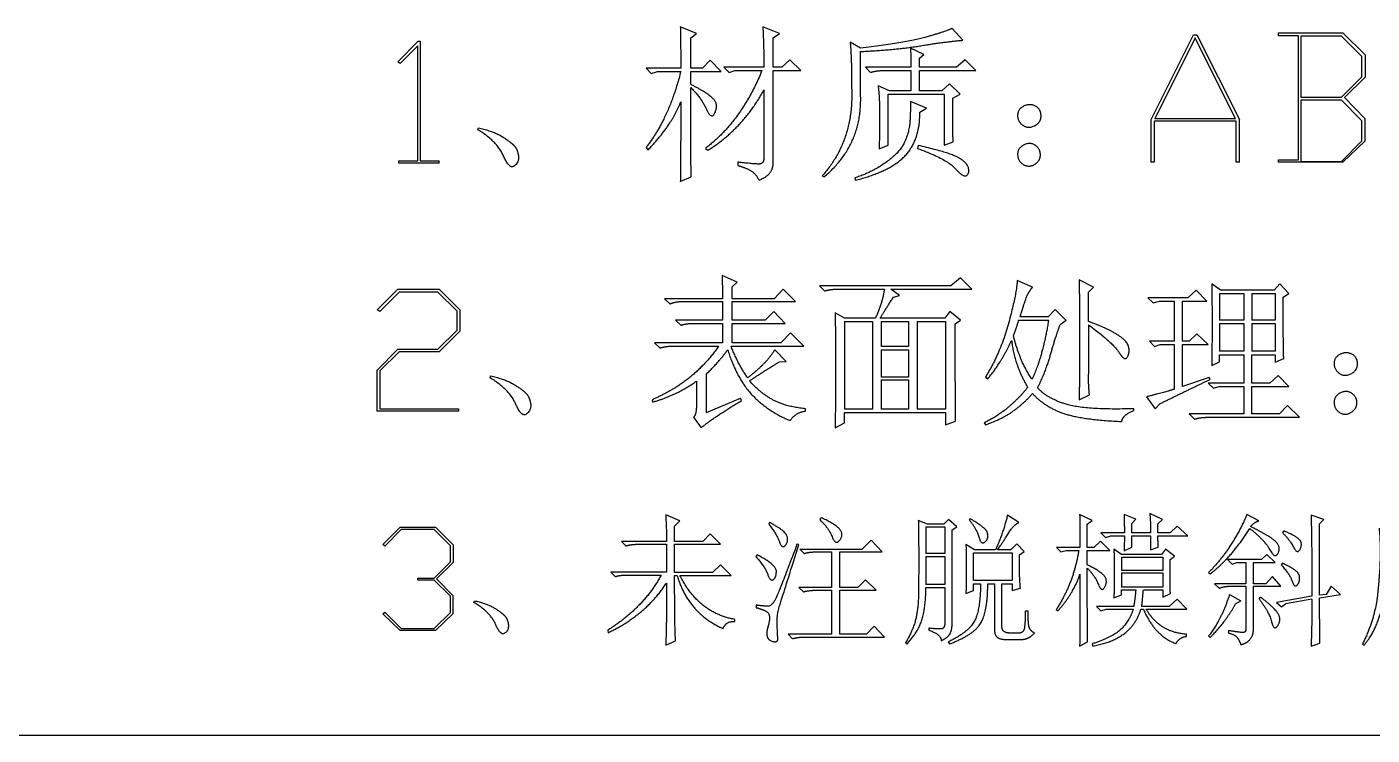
# Model space of a CAD drawing. Extents: x -440 to 140, y -99 to 99.
# Drawn here: x -48.2 to 3.7, y -98.8 to -71.4 of the extents above; entities that cross this region are included whole.
import ezdxf

# ---------------------------------------------------------------- set-up
doc = ezdxf.new("R2010")
doc.units = 0
doc.header["$MEASUREMENT"] = 0
doc.linetypes.add('solid', pattern=[0])
doc.layers.add('255', color=7, linetype='solid')

msp = doc.modelspace()

# ---------------------------------------------------------------- linework, layer by layer
at = {"layer": '255', "color": 0, "linetype": 'solid'}
for p, q in [((-22.36023, -71.68827), (-22.98154, -71.43048)), ((-19.15114, -71.68827), (-19.79562, -71.43048)), ((-12.07735, -71.94606), (-12.48055, -71.48667)), ((0.1102, -71.77987), (0.1102, -71.66115)), ((0.1102, -71.66115), (2.60435, -71.66115)), ((2.60435, -71.66115), (3.46149, -72.51391)), ((-33.89389, -72.77448), (-33.09781, -71.9846)), ((-33.11639, -72.16693), (-33.79803, -72.8465)), ((-33.11639, -76.60007), (-33.11639, -72.16693)), ((-33.09781, -71.9846), (-33.02717, -71.9846)), ((-33.02717, -71.9846), (-33.02717, -76.60007)), ((-22.57834, -71.8502), (-22.36023, -71.68827)), ((-22.57834, -73.02677), (-22.57834, -71.8502)), ((-19.39242, -71.8502), (-19.15114, -71.68827)), ((-19.39242, -72.98709), (-19.39242, -71.8502)), ((-16.02013, -72.2534), (-16.42333, -72.01877)), ((-4.80667, -75.00879), (-3.16747, -71.73258)), ((-3.10116, -71.85642), (-4.66308, -74.98026)), ((-3.16747, -71.73258), (-3.03485, -71.73258)), ((-1.53924, -74.98026), (-3.10116, -71.85642)), ((-3.03485, -71.73258), (-1.39565, -75.00879)), ((0.88567, -71.77987), (0.1102, -71.77987)), ((0.88567, -76.56705), (0.88567, -71.77987)), ((2.5512, -71.78572), (0.98051, -71.78572)), ((0.98051, -71.78572), (0.98051, -74.14506)), ((3.33984, -72.57436), (2.5512, -71.78572)), ((-21.82813, -72.71279), (-22.11895, -73.02677)), ((-21.40842, -73.15566), (-21.82813, -72.71279)), ((-18.74794, -72.69627), (-19.06192, -72.98709)), ((-18.32823, -73.11599), (-18.74794, -72.69627)), ((-16.02013, -74.05128), (-16.02013, -72.38229)), ((-13.58442, -72.49467), (-14.09335, -72.2534)), ((-13.74634, -72.64008), (-13.58442, -72.49467)), ((-13.74634, -72.98709), (-13.74634, -72.64008)), ((-11.98813, -72.69627), (-12.31863, -72.98709)), ((-11.56842, -73.11599), (-11.98813, -72.69627)), ((3.33984, -73.35642), (3.33984, -72.57436)), ((3.46149, -72.51391), (3.46149, -73.37032)), ((-33.79803, -72.8465), (-33.89389, -72.77448)), ((-22.96503, -73.02677), (-24.30352, -73.02677)), ((-24.30352, -73.02677), (-24.10192, -73.22837)), ((-24.10192, -73.22837), (-23.86065, -73.15566)), ((-23.86065, -73.15566), (-22.96503, -73.15566)), ((-22.11895, -73.02677), (-22.57834, -73.02677)), ((-22.57834, -73.64808), (-22.57834, -73.15566)), ((-22.57834, -73.15566), (-21.40842, -73.15566)), ((-19.75594, -72.98709), (-21.29604, -72.98709)), ((-21.29604, -72.98709), (-21.09444, -73.18869)), ((-21.09444, -73.18869), (-20.87632, -73.11599)), ((-20.87632, -73.11599), (-19.82865, -73.11599)), ((-19.06192, -72.98709), (-19.39242, -72.98709)), ((-19.39242, -76.67208), (-19.39242, -73.11599)), ((-19.39242, -73.11599), (-18.32823, -73.11599)), ((-14.07684, -72.98709), (-15.83505, -72.98709)), ((-15.83505, -72.98709), (-15.63345, -73.18869)), ((-15.14103, -73.11599), (-14.07684, -73.11599)), ((-14.07684, -73.11599), (-14.07684, -73.90587)), ((-12.31863, -72.98709), (-13.74634, -72.98709)), ((-13.74634, -73.90587), (-13.74634, -73.11599)), ((-13.74634, -73.11599), (-11.56842, -73.11599)), ((-14.89975, -73.90587), (-15.34263, -73.70427)), ((-12.59293, -73.63157), (-12.88375, -73.90587)), ((-12.17322, -74.03477), (-12.59293, -73.63157)), ((3.33984, -73.35642), (2.5512, -74.14506)), ((3.46149, -73.37032), (2.66407, -74.16115)), ((-19.75594, -73.8662), (-19.75594, -76.487)), ((-14.95594, -75.99458), (-14.95594, -74.03477)), ((-14.95594, -74.03477), (-12.79453, -74.03477)), ((-14.07684, -73.90587), (-14.89975, -73.90587)), ((-12.88375, -73.90587), (-13.74634, -73.90587)), ((-12.79453, -74.03477), (-12.79453, -75.99458)), ((-12.46404, -74.18018), (-12.17322, -74.03477)), ((0.98051, -74.14506), (2.5512, -74.14506)), ((2.5512, -74.26671), (0.98051, -74.26671)), ((0.98051, -74.26671), (0.98051, -76.62385)), ((3.33984, -75.05315), (2.5512, -74.26671)), ((2.66407, -74.16115), (3.46149, -74.9788)), ((-13.47204, -74.56686), (-14.09335, -74.30907)), ((-13.72983, -74.72879), (-13.47204, -74.56686)), ((-4.80667, -76.66115), (-4.80667, -75.00879)), ((-1.5173, -75.0751), (-4.68502, -75.0751)), ((-4.68502, -75.0751), (-4.68502, -76.66115)), ((-1.53924, -74.98026), (-4.66308, -74.98026)), ((-1.5173, -76.66115), (-1.5173, -75.0751)), ((-1.39565, -76.66115), (-1.39565, -75.00879)), ((3.33984, -75.8374), (3.33984, -75.05315)), ((3.46149, -75.83521), (3.46149, -74.9788)), ((-30.79453, -75.40629), (-30.77802, -75.33359)), ((3.46149, -75.83521), (2.60435, -76.66115)), ((-24.30352, -76.0838), (-24.23082, -76.17966)), ((-22.01322, -76.12347), (-21.91735, -76.19618)), ((-15.30295, -76.13999), (-14.95594, -75.99458)), ((-13.80253, -76.01109), (-13.81905, -76.12347)), ((-12.79453, -75.99458), (-12.44752, -75.86568)), ((3.33984, -75.8374), (2.5512, -76.62385)), ((-33.84596, -76.6886), (-33.84596, -76.60007)), ((-33.84596, -76.60007), (-33.11639, -76.60007)), ((-32.29761, -76.6886), (-33.84596, -76.6886)), ((-33.02717, -76.60007), (-32.29761, -76.60007)), ((-32.29761, -76.6886), (-32.29761, -76.60007)), ((-20.76394, -76.65557), (-20.76394, -76.78446)), ((-4.68502, -76.66115), (-4.80667, -76.66115)), ((-1.39565, -76.66115), (-1.5173, -76.66115)), ((0.1102, -76.66115), (0.1102, -76.56705)), ((0.1102, -76.56705), (0.88567, -76.56705)), ((2.60435, -76.66115), (0.1102, -76.66115)), ((0.98051, -76.62385), (2.5512, -76.62385)), ((-22.98154, -77.40578), (-22.56183, -77.22069)), ((-17.50404, -77.18766), (-17.43133, -77.22069)), ((-16.23825, -77.26037), (-16.22173, -77.34959)), ((-20.78227, -81.28441), (-21.37055, -81.02662)), ((-20.98387, -81.4695), (-20.78227, -81.28441)), ((-20.98387, -81.92889), (-20.98387, -81.4695)), ((-12.53591, -81.42982), (-17.60894, -81.42982)), ((-17.60894, -81.42982), (-17.40734, -81.63142)), ((-12.16574, -81.12249), (-12.53591, -81.42982)), ((-11.72951, -81.55872), (-12.16574, -81.12249)), ((-9.38459, -81.48601), (-9.97288, -81.22822)), ((-7.02158, -81.48601), (-7.58671, -81.19519)), ((-7.22318, -81.6711), (-7.02158, -81.48601)), ((-2.11756, -81.59839), (-2.46457, -81.35712)), ((0.17274, -81.35712), (-0.04537, -81.59839)), ((0.51975, -81.72729), (0.17274, -81.35712)), ((-34.68538, -82.35411), (-33.88724, -81.56422)), ((-33.8393, -81.67592), (-34.58951, -82.42613)), ((-33.88724, -81.56422), (-32.29095, -81.56422)), ((-32.34095, -81.67592), (-33.8393, -81.67592)), ((-31.59899, -82.41374), (-32.34095, -81.67592)), ((-32.29095, -81.56422), (-31.48455, -82.3665)), ((-21.35404, -81.92889), (-23.58815, -81.92889)), ((-23.58815, -81.92889), (-23.38655, -82.13049)), ((-22.87097, -82.03462), (-21.35404, -82.03462)), ((-21.35404, -82.03462), (-21.35404, -82.7518)), ((-19.35455, -81.92889), (-20.98387, -81.92889)), ((-20.98387, -82.7518), (-20.98387, -82.03462)), ((-20.98387, -82.03462), (-18.53164, -82.03462)), ((-19.00754, -81.55872), (-19.35455, -81.92889)), ((-18.53164, -82.03462), (-19.00754, -81.55872)), ((-16.91492, -81.55872), (-15.10052, -81.55872)), ((-14.51223, -81.79999), (-14.85924, -81.55872)), ((-14.85924, -81.55872), (-11.72951, -81.55872)), ((-14.75351, -81.8727), (-14.51223, -81.79999)), ((-7.22318, -82.80799), (-7.22318, -81.6711)), ((-3.38335, -81.88921), (-4.92345, -81.88921)), ((-4.92345, -81.88921), (-4.72185, -82.09081)), ((-4.72185, -82.09081), (-4.48057, -82.01811)), ((-4.48057, -82.01811), (-3.91545, -82.01811)), ((-3.91545, -82.01811), (-3.91545, -83.57472)), ((-3.58495, -83.57472), (-3.58495, -82.01811)), ((-3.58495, -82.01811), (-2.64966, -82.01811)), ((-3.06937, -81.59839), (-3.38335, -81.88921)), ((-2.64966, -82.01811), (-3.06937, -81.59839)), ((-2.15724, -81.72729), (-1.22194, -81.72729)), ((-2.15724, -81.72729), (-2.15724, -82.7518)), ((-0.04537, -81.59839), (-2.11756, -81.59839)), ((-1.22194, -81.72729), (-1.22194, -82.7518)), ((-0.90796, -81.72729), (-0.01234, -81.72729)), ((-0.90796, -81.72729), (-0.90796, -82.7518)), ((-0.01234, -81.72729), (-0.01234, -82.7518)), ((0.30164, -81.8727), (0.51975, -81.72729)), ((0.30164, -83.00959), (0.30164, -81.8727)), ((-34.58951, -82.42613), (-34.68538, -82.35411)), ((-31.59899, -83.14537), (-31.59899, -82.41374)), ((-31.48455, -83.17221), (-31.48455, -82.3665)), ((-19.37107, -82.42131), (-19.70156, -82.7518)), ((-18.93484, -82.8807), (-19.37107, -82.42131)), ((-16.64061, -82.6791), (-17.00414, -82.4775)), ((-12.56894, -82.42131), (-12.77054, -82.6791)), ((-12.16574, -82.7518), (-12.56894, -82.42131)), ((-8.50549, -82.3486), (-8.77979, -82.62291)), ((-8.08577, -82.76832), (-8.50549, -82.3486)), ((-7.57019, -82.13049), (-7.57019, -84.84051)), ((-21.35404, -82.7518), (-23.16844, -82.7518)), ((-23.16844, -82.7518), (-22.96684, -82.9534)), ((-22.45126, -82.8807), (-21.35404, -82.8807)), ((-21.35404, -82.8807), (-21.35404, -83.63091)), ((-19.70156, -82.7518), (-20.98387, -82.7518)), ((-20.98387, -83.63091), (-20.98387, -82.8807)), ((-20.98387, -82.8807), (-18.93484, -82.8807)), ((-15.44753, -82.6791), (-16.64061, -82.6791)), ((-16.64061, -82.80799), (-15.55991, -82.80799)), ((-16.64061, -82.80799), (-16.64061, -86.19552)), ((-15.55991, -82.80799), (-15.55991, -86.19552)), ((-12.77054, -82.6791), (-15.26244, -82.6791)), ((-15.22941, -82.80799), (-14.16522, -82.80799)), ((-15.22941, -82.80799), (-15.22941, -83.77632)), ((-14.16522, -82.80799), (-14.16522, -83.77632)), ((-13.83473, -82.80799), (-12.73751, -82.80799)), ((-13.83473, -82.80799), (-13.83473, -86.19552)), ((-12.73751, -82.80799), (-12.73751, -86.19552)), ((-12.36734, -82.89721), (-12.16574, -82.7518)), ((-9.91669, -82.7518), (-8.76328, -82.7518)), ((-8.77979, -82.62291), (-9.8605, -82.62291)), ((-8.08577, -82.76832), (-8.3204, -82.93689)), ((-7.22318, -82.93689), (-7.22318, -84.84051)), ((-1.22194, -82.7518), (-2.15724, -82.7518)), ((-2.15724, -82.8807), (-1.22194, -82.8807)), ((-2.15724, -82.8807), (-2.15724, -83.9614)), ((-1.22194, -82.8807), (-1.22194, -83.9614)), ((-0.01234, -82.7518), (-0.90796, -82.7518)), ((-0.90796, -82.8807), (-0.01234, -82.8807)), ((-0.90796, -82.8807), (-0.90796, -83.9614)), ((-0.01234, -82.8807), (-0.01234, -83.9614)), ((-32.34095, -83.88319), (-31.59899, -83.14537)), ((-31.48455, -83.17221), (-32.29095, -83.97448)), ((-18.73324, -83.24422), (-19.09676, -83.63091)), ((-18.21766, -83.7598), (-18.73324, -83.24422)), ((-3.91545, -83.57472), (-4.86726, -83.57472)), ((-4.86726, -83.57472), (-4.66566, -83.77632)), ((-3.32716, -83.57472), (-3.58495, -83.57472)), ((-3.03634, -83.2839), (-3.32716, -83.57472)), ((-2.59347, -83.70361), (-3.03634, -83.2839)), ((-34.69364, -84.68547), (-33.88724, -83.88319)), ((-33.8393, -83.97448), (-34.57919, -84.71024)), ((-33.88724, -83.88319), (-32.34095, -83.88319)), ((-32.29095, -83.97448), (-33.8393, -83.97448)), ((-21.35404, -83.63091), (-23.97484, -83.63091)), ((-23.97484, -83.63091), (-23.77324, -83.83251)), ((-23.25766, -83.7598), (-21.49945, -83.7598)), ((-21.02354, -83.7598), (-18.21766, -83.7598)), ((-19.09676, -83.63091), (-20.98387, -83.63091)), ((-18.89516, -84.34809), (-19.33804, -83.90521)), ((-14.16522, -83.77632), (-15.22941, -83.77632)), ((-15.22941, -83.90521), (-14.16522, -83.90521)), ((-15.22941, -83.90521), (-15.22941, -84.95289)), ((-14.16522, -83.90521), (-14.16522, -84.95289)), ((-4.66566, -83.77632), (-4.44754, -83.70361)), ((-4.44754, -83.70361), (-3.91545, -83.70361)), ((-3.91545, -83.70361), (-3.91545, -85.42879)), ((-3.58495, -85.31641), (-3.58495, -83.70361)), ((-3.58495, -83.70361), (-2.59347, -83.70361)), ((-1.22194, -83.9614), (-2.15724, -83.9614)), ((-2.15724, -84.3646), (-2.15724, -84.0903)), ((-2.15724, -84.0903), (-1.22194, -84.0903)), ((-1.22194, -84.0903), (-1.22194, -85.18752)), ((-0.01234, -83.9614), (-0.90796, -83.9614)), ((-0.90796, -85.18752), (-0.90796, -84.0903)), ((-0.90796, -84.0903), (-0.01234, -84.0903)), ((-0.01234, -84.0903), (-0.01234, -84.38112)), ((-19.15295, -84.3646), (-18.89516, -84.34809)), ((-2.46457, -84.51001), (-2.15724, -84.3646)), ((-0.01234, -84.38112), (0.31815, -84.23571)), ((-34.69364, -86.26822), (-34.69364, -84.68547)), ((-34.57919, -84.71024), (-34.57919, -86.17969)), ((-30.32309, -84.98592), (-30.30657, -84.91321)), ((-22.36204, -85.11481), (-22.36204, -86.1063)), ((-21.97535, -86.32441), (-21.97535, -84.84051)), ((-14.16522, -84.95289), (-15.22941, -84.95289)), ((-15.22941, -85.05862), (-14.16522, -85.05862)), ((-15.22941, -85.05862), (-15.22941, -86.19552)), ((-14.16522, -85.05862), (-14.16522, -86.19552)), ((-11.19899, -84.95289), (-11.10977, -85.02559)), ((-2.56044, -84.9694), (-3.58495, -85.31641)), ((-2.52076, -85.04211), (-2.56044, -84.9694)), ((0.10004, -84.8967), (-0.21394, -85.18752)), ((0.51975, -85.31641), (0.10004, -84.8967)), ((-7.58671, -85.83199), (-7.18351, -85.64691)), ((-1.22194, -85.18752), (-2.59347, -85.18752)), ((-2.59347, -85.18752), (-2.39187, -85.38912)), ((-2.39187, -85.38912), (-2.17375, -85.31641)), ((-2.17375, -85.31641), (-1.22194, -85.31641)), ((-1.22194, -85.31641), (-1.22194, -86.3806)), ((-0.21394, -85.18752), (-0.90796, -85.18752)), ((-0.90796, -86.3806), (-0.90796, -85.31641)), ((-0.90796, -85.31641), (0.51975, -85.31641)), ((-34.57919, -86.17969), (-31.5428, -86.17969)), ((-31.5428, -86.17969), (-31.5428, -86.26822)), ((-24.06406, -85.83199), (-24.04754, -85.92121)), ((-21.97535, -86.32441), (-20.65337, -85.7758)), ((-20.62034, -85.86502), (-20.65337, -85.7758)), ((-18.14495, -86.26822), (-18.14495, -86.179)), ((-15.55991, -86.19552), (-16.64061, -86.19552)), ((-14.16522, -86.19552), (-15.22941, -86.19552)), ((-12.73751, -86.19552), (-13.83473, -86.19552)), ((-5.46497, -86.25171), (-5.46497, -86.179)), ((-4.97964, -85.71961), (-4.64914, -86.179)), ((-4.64914, -86.179), (-4.44754, -85.9774)), ((0.46356, -86.05011), (0.15623, -86.3806)), ((0.92295, -86.5095), (0.46356, -86.05011)), ((-31.5428, -86.26822), (-34.69364, -86.26822)), ((-22.46777, -86.5095), (-22.17695, -86.9127)), ((-17.00414, -86.9127), (-16.64061, -86.72761)), ((-16.64061, -86.72761), (-16.64061, -86.32441)), ((-16.64061, -86.32441), (-12.73751, -86.32441)), ((-12.73751, -86.32441), (-12.73751, -86.80032)), ((-12.73751, -86.80032), (-12.35082, -86.65491)), ((-11.25518, -86.72761), (-11.19899, -86.80032)), ((-1.22194, -86.3806), (-3.32716, -86.3806)), ((-3.32716, -86.3806), (-3.12556, -86.5822)), ((-2.63314, -86.5095), (0.92295, -86.5095)), ((0.15623, -86.3806), (-0.90796, -86.3806)), ((-22.99614, -90.50957), (-23.54417, -90.27631)), ((-9.91043, -90.57139), (-10.34885, -90.29036)), ((-7.08234, -90.49552), (-7.56289, -90.26227)), ((-5.39614, -90.44774), (-5.84861, -90.26227)), ((-4.36757, -90.46179), (-4.85377, -90.22853)), ((-0.64861, -90.50957), (-1.10107, -90.26227)), ((1.861, -90.46179), (1.3748, -90.29036)), ((-34.47415, -91.41917), (-33.79546, -90.7475)), ((-33.7547, -90.84248), (-34.39263, -91.48041)), ((-33.79546, -90.7475), (-32.43807, -90.7475)), ((-32.48059, -90.84248), (-33.7547, -90.84248)), ((-31.84967, -91.46988), (-32.48059, -90.84248)), ((-32.43807, -90.7475), (-31.75236, -91.4297)), ((-23.20131, -90.71473), (-22.99614, -90.50957)), ((-23.20131, -91.30489), (-23.20131, -90.71473)), ((-19.53949, -90.57139), (-19.56757, -90.63321)), ((-17.54417, -90.38592), (-17.59195, -90.46179)), ((-13.43456, -90.63321), (-13.79146, -90.49552)), ((-13.49639, -90.74282), (-12.76289, -90.74282)), ((-13.49639, -90.74282), (-13.49639, -91.77139)), ((-12.81067, -90.63321), (-13.43456, -90.63321)), ((-12.6252, -90.46179), (-12.81067, -90.63321)), ((-12.76289, -90.74282), (-12.76289, -91.77139)), ((-12.31043, -90.74282), (-12.6252, -90.46179)), ((-12.48186, -90.85242), (-12.31043, -90.74282)), ((-12.48186, -94.37656), (-12.48186, -90.85242)), ((-11.7821, -90.4337), (-11.82988, -90.46179)), ((-7.26781, -90.63321), (-7.08234, -90.49552)), ((-7.26781, -91.53814), (-7.26781, -90.63321)), ((-5.55353, -90.60513), (-5.39614, -90.44774)), ((-5.55353, -90.97607), (-5.55353, -90.60513)), ((-4.539, -90.61917), (-4.36757, -90.46179)), ((-4.539, -90.97607), (-4.539, -90.61917)), ((-3.79146, -90.71473), (-4.0725, -90.97607)), ((-3.38678, -91.08568), (-3.79146, -90.71473)), ((1.70361, -90.61917), (1.861, -90.46179)), ((1.70361, -93.37607), (1.70361, -90.61917)), ((-23.51043, -91.30489), (-25.25845, -91.30489)), ((-25.25845, -91.30489), (-25.08702, -91.47631)), ((-24.64861, -91.41449), (-23.51043, -91.41449)), ((-23.51043, -91.41449), (-23.51043, -92.49084)), ((-22.11091, -91.30489), (-23.20131, -91.30489)), ((-23.20131, -92.50489), (-23.20131, -91.41449)), ((-23.20131, -91.41449), (-21.4252, -91.41449)), ((-21.82988, -91.00981), (-22.11091, -91.30489)), ((-21.4252, -91.41449), (-21.82988, -91.00981)), ((-18.40131, -91.42853), (-18.47718, -91.41449)), ((-15.61067, -91.2571), (-15.95353, -91.59996)), ((-15.19195, -91.70957), (-15.61067, -91.2571)), ((-9.99195, -91.40045), (-10.2252, -91.6337)), ((-9.71091, -91.69552), (-9.99195, -91.40045)), ((-6.75353, -91.29084), (-7.02052, -91.53814)), ((-6.39663, -91.64774), (-6.75353, -91.29084)), ((-5.83456, -90.97607), (-6.73949, -90.97607)), ((-6.73949, -90.97607), (-6.56806, -91.1475)), ((-6.56806, -91.1475), (-6.36289, -91.08568)), ((-6.36289, -91.08568), (-5.83456, -91.08568)), ((-4.82003, -90.97607), (-5.55353, -90.97607)), ((-5.55353, -91.52409), (-5.55353, -91.08568)), ((-5.55353, -91.08568), (-4.82003, -91.08568)), ((-4.82003, -91.08568), (-4.82003, -91.6337)), ((-4.0725, -90.97607), (-4.539, -90.97607)), ((-4.539, -91.08568), (-3.38678, -91.08568)), ((0.31814, -90.9002), (0.27036, -90.96203)), ((-34.39263, -91.48041), (-34.47415, -91.41917)), ((-31.84967, -92.09201), (-31.84967, -91.46988)), ((-31.75236, -91.4297), (-31.75236, -92.11483)), ((-20.02003, -91.81917), (-20.06781, -91.88099)), ((-18.36757, -91.59996), (-18.19614, -91.77139)), ((-18.36757, -91.59996), (-15.95353, -91.59996)), ((-17.77742, -91.70957), (-17.13949, -91.70957)), ((-17.13949, -91.70957), (-17.13949, -93.08099)), ((-16.82471, -93.08099), (-16.82471, -91.70957)), ((-16.82471, -91.70957), (-15.19195, -91.70957)), ((-12.76289, -91.77139), (-13.49639, -91.77139)), ((-13.49639, -91.88099), (-12.76289, -91.88099)), ((-13.49639, -91.88099), (-13.49639, -92.97139)), ((-12.76289, -91.88099), (-12.76289, -92.97139)), ((-11.62471, -91.6337), (-11.95353, -91.42853)), ((-11.65845, -92.79996), (-11.65845, -91.7433)), ((-11.65845, -91.7433), (-10.16338, -91.7433)), ((-10.81535, -91.6337), (-11.62471, -91.6337)), ((-10.2252, -91.6337), (-10.73949, -91.6337)), ((-10.16338, -91.7433), (-10.16338, -92.79996)), ((-9.88234, -91.81917), (-9.71091, -91.69552)), ((-7.54885, -91.53814), (-8.45377, -91.53814)), ((-8.45377, -91.53814), (-8.28234, -91.70957)), ((-8.28234, -91.70957), (-8.07718, -91.64774)), ((-8.07718, -91.64774), (-7.59663, -91.64774)), ((-7.02052, -91.53814), (-7.26781, -91.53814)), ((-7.26781, -92.20981), (-7.26781, -91.64774)), ((-7.26781, -91.64774), (-6.39663, -91.64774)), ((-5.94417, -91.80513), (-6.23924, -91.59996)), ((-4.40131, -91.80513), (-5.94417, -91.80513)), ((-5.94417, -91.91473), (-4.35353, -91.91473)), ((-5.94417, -91.91473), (-5.94417, -92.42902)), ((-5.84861, -91.66179), (-5.55353, -91.52409)), ((-4.82003, -91.6337), (-4.52496, -91.52409)), ((-4.24392, -91.59996), (-4.40131, -91.80513)), ((-4.35353, -91.91473), (-4.35353, -92.42902)), ((-3.90107, -91.86695), (-4.24392, -91.59996)), ((-4.0725, -92.00464), (-3.90107, -91.86695)), ((-0.33949, -91.80513), (-0.539, -92.00464)), ((-0.01067, -92.11425), (-0.33949, -91.80513)), ((-32.48059, -92.71941), (-31.84967, -92.09201)), ((-31.75236, -92.11483), (-32.39029, -92.7475)), ((-21.4252, -92.20981), (-21.73432, -92.50489)), ((-21.02052, -92.61449), (-21.4252, -92.20981)), ((-4.35353, -92.42902), (-5.94417, -92.42902)), ((-0.539, -92.00464), (-1.84861, -92.00464)), ((-1.84861, -92.00464), (-1.67718, -92.17607)), ((-1.67718, -92.17607), (-1.4917, -92.11425)), ((-1.4917, -92.11425), (-1.14885, -92.11425)), ((-1.14885, -92.11425), (-1.14885, -92.9433)), ((-0.85377, -92.9433), (-0.85377, -92.11425)), ((-0.85377, -92.11425), (-0.01067, -92.11425)), ((0.27036, -92.14798), (0.22258, -92.20981)), ((-33.11677, -92.79704), (-33.11677, -92.71941)), ((-33.11677, -92.71941), (-32.48059, -92.71941)), ((-32.48059, -92.79704), (-33.11677, -92.79704)), ((-31.84967, -93.42268), (-32.48059, -92.79704)), ((-32.39029, -92.7475), (-31.75236, -93.40162)), ((-23.51043, -92.49084), (-25.66313, -92.49084)), ((-25.66313, -92.49084), (-25.4917, -92.66227)), ((-25.05329, -92.60045), (-23.71559, -92.60045)), ((-21.73432, -92.50489), (-23.20131, -92.50489)), ((-23.20131, -92.61449), (-23.10575, -92.61449)), ((-22.99614, -92.61449), (-21.02052, -92.61449)), ((-15.82988, -92.78592), (-16.12496, -93.08099)), ((-15.4252, -93.1906), (-15.82988, -92.78592)), ((-12.76289, -92.97139), (-13.49639, -92.97139)), ((-11.65845, -92.79996), (-10.16338, -92.79996)), ((-11.65845, -93.20464), (-11.65845, -92.9433)), ((-11.65845, -92.9433), (-11.39146, -92.9433)), ((-11.11043, -92.9433), (-10.84909, -92.9433)), ((-10.84909, -92.9433), (-10.84909, -94.73346)), ((-10.56806, -94.57607), (-10.56806, -92.9433)), ((-10.56806, -92.9433), (-10.16338, -92.9433)), ((-10.16338, -92.9433), (-10.16338, -93.20464)), ((-5.94417, -92.51893), (-4.35353, -92.51893)), ((-5.94417, -92.51893), (-5.94417, -93.06695)), ((-4.35353, -92.51893), (-4.35353, -93.06695)), ((-2.5821, -92.50489), (-2.52028, -92.55267)), ((-1.14885, -92.9433), (-2.34885, -92.9433)), ((-2.34885, -92.9433), (-2.17742, -93.11473)), ((-0.36757, -92.9433), (-0.85377, -92.9433)), ((-0.12028, -92.66227), (-0.36757, -92.9433)), ((0.20854, -93.03321), (-0.12028, -92.66227)), ((-31.84967, -94.04657), (-31.84967, -93.42268)), ((-31.75236, -94.08675), (-31.75236, -93.40162)), ((-17.13949, -93.08099), (-18.40131, -93.08099)), ((-18.40131, -93.08099), (-18.22988, -93.25242)), ((-17.79146, -93.1906), (-17.13949, -93.1906)), ((-17.13949, -93.1906), (-17.13949, -94.89084)), ((-16.12496, -93.08099), (-16.82471, -93.08099)), ((-16.82471, -94.89084), (-16.82471, -93.1906)), ((-16.82471, -93.1906), (-15.4252, -93.1906)), ((-13.49639, -93.08099), (-12.76289, -93.08099)), ((-12.76289, -93.08099), (-12.76289, -94.40464)), ((-11.95353, -93.31425), (-11.65845, -93.20464)), ((-10.16338, -93.20464), (-9.84861, -93.11473)), ((-6.23924, -93.48568), (-5.94417, -93.36203)), ((-4.35353, -93.06695), (-5.94417, -93.06695)), ((-5.94417, -93.36203), (-5.94417, -93.17656)), ((-5.94417, -93.17656), (-5.39614, -93.17656)), ((-5.10107, -93.17656), (-4.35353, -93.17656)), ((-4.35353, -93.17656), (-4.35353, -93.45759)), ((-4.35353, -93.45759), (-4.05845, -93.31425)), ((-1.77274, -93.34798), (-1.33432, -93.59528)), ((-1.739, -93.03321), (-1.14885, -93.03321)), ((-1.14885, -93.03321), (-1.14885, -94.71941)), ((-0.85377, -94.73346), (-0.85377, -93.03321)), ((-0.85377, -93.03321), (0.20854, -93.03321)), ((-0.63456, -93.51941), (-0.57274, -93.45759)), ((1.40854, -93.42385), (0.03711, -93.6571)), ((1.70361, -93.48568), (2.51298, -93.34798)), ((1.95091, -93.34798), (1.70361, -93.37607)), ((2.15608, -93.03321), (1.95091, -93.34798)), ((2.51298, -93.34798), (2.15608, -93.03321)), ((-30.94885, -93.6571), (-30.9348, -93.59528)), ((-20.05377, -93.76671), (-20.05377, -93.86227)), ((-9.55353, -93.99996), (-9.66313, -93.99996)), ((-8.46781, -93.93814), (-8.40599, -93.98592)), ((-5.47766, -93.81449), (-6.91091, -93.81449)), ((-6.91091, -93.81449), (-6.73949, -93.98592)), ((-6.73949, -93.98592), (-6.53432, -93.92409)), ((-6.53432, -93.92409), (-5.4917, -93.92409)), ((-5.19663, -93.92409), (-5.10107, -93.92409)), ((-4.10623, -93.81449), (-5.16289, -93.81449)), ((-4.99146, -93.92409), (-3.42052, -93.92409)), ((-3.79146, -93.53346), (-4.10623, -93.81449)), ((-3.42052, -93.92409), (-3.79146, -93.53346)), ((-1.53949, -93.71893), (-1.33432, -93.59528)), ((0.03711, -93.6571), (0.23662, -93.82853)), ((0.23662, -93.82853), (0.37997, -93.71893)), ((1.40854, -93.53346), (0.37997, -93.71893)), ((-34.47415, -94.09728), (-34.39263, -94.03604)), ((-33.79546, -94.7475), (-34.47415, -94.09728)), ((-34.39263, -94.03604), (-33.7547, -94.67222)), ((-32.48059, -94.67222), (-31.84967, -94.04657)), ((-31.75236, -94.08675), (-32.43807, -94.7475)), ((-20.87718, -94.3906), (-20.87718, -94.31473)), ((-32.43807, -94.7475), (-33.79546, -94.7475)), ((-33.7547, -94.67222), (-32.48059, -94.67222)), ((-25.78678, -94.73346), (-25.77274, -94.82902)), ((-17.13949, -94.89084), (-18.82003, -94.89084)), ((-18.82003, -94.89084), (-18.64861, -95.06227)), ((-18.22988, -95.00045), (-15.09639, -95.00045)), ((-15.79614, -94.89084), (-16.82471, -94.89084)), ((-15.50107, -94.57607), (-15.79614, -94.89084)), ((-15.09639, -95.00045), (-15.50107, -94.57607)), ((-13.38678, -94.65759), (-13.38678, -94.73346)), ((-9.91043, -94.84306), (-10.25329, -94.84306)), ((-3.43456, -94.96671), (-3.43456, -94.89084)), ((-2.5821, -94.95267), (-2.52028, -95.01449)), ((-1.82052, -94.7475), (-1.82052, -94.84306)), ((-23.54417, -95.30957), (-23.16757, -95.13814)), ((-14.2917, -95.2337), (-14.22988, -95.26179)), ((-12.63924, -95.18592), (-12.59146, -95.26179)), ((-10.42471, -95.09036), (-9.82052, -95.09036)), ((-7.56289, -95.3433), (-7.25377, -95.18592)), ((-7.08234, -95.26179), (-7.04861, -95.3433)), ((1.3748, -95.3433), (1.71766, -95.2337)), ((3.36076, -95.26179), (3.42258, -95.30957)), ((-139.7088, -98.784), (139.7088, -98.784))]:
    msp.add_line(p, q, dxfattribs=at)
for points in [[(-22.98154, -71.43048), (-22.96503, -72.18069), (-22.96503, -73.02677)], [(-19.79562, -71.43048), (-19.75594, -72.18069), (-19.75594, -72.98709)], [(-12.48055, -71.48667), (-12.73834, -71.61557), (-14.26192, -72.03528), (-16.02013, -72.2534)], [(-16.42333, -72.01877), (-16.36714, -72.55086), (-16.36714, -73.79349)], [(-16.02013, -72.38229), (-14.59242, -72.30959), (-12.86724, -72.01877), (-12.07735, -71.94606)], [(-14.09335, -72.2534), (-14.07684, -72.64008), (-14.07684, -72.98709)], [(-22.96503, -73.15566), (-23.42442, -74.97006), (-24.30352, -76.0838)], [(-19.82865, -73.11599), (-20.63505, -75.0758), (-22.01322, -76.12347)], [(-15.63345, -73.18869), (-15.41533, -73.11599), (-15.14103, -73.11599)], [(-22.57834, -73.77698), (-22.17514, -74.16366), (-21.77194, -75.05928), (-21.49764, -74.39829), (-21.95703, -73.97858), (-22.57834, -73.64808)], [(-15.34263, -73.70427), (-15.28644, -74.19669), (-15.28644, -75.38978), (-15.30295, -76.13999)], [(-22.56183, -77.22069), (-22.57834, -76.72827), (-22.57834, -73.77698)], [(-21.91735, -76.19618), (-20.54583, -75.33359), (-19.75594, -73.8662)], [(-16.36714, -73.79349), (-16.27792, -75.80949), (-17.50404, -77.18766)], [(-17.43133, -77.22069), (-15.94743, -75.99458), (-16.02013, -74.05128)], [(-12.44752, -75.86568), (-12.46404, -75.40629), (-12.46404, -74.18018)], [(-24.23082, -76.17966), (-23.32855, -75.26088), (-22.96503, -74.32559)], [(-22.96503, -74.32559), (-22.96503, -76.21269), (-22.98154, -77.40578)], [(-14.09335, -74.30907), (-14.09335, -74.63957), (-14.13303, -75.44597), (-14.49655, -76.2854), (-15.63345, -77.07528), (-16.23825, -77.26037)], [(-16.22173, -77.34959), (-14.88324, -77.01909), (-13.72983, -75.80949), (-13.72983, -74.72879)], [(-9.05322, -74.86594), (-9.05322, -75.13199), (-9.56215, -75.37326), (-9.96535, -75.0758), (-9.94884, -74.59989), (-9.48945, -74.38178), (-9.05322, -74.59989), (-9.05322, -74.86594)], [(-30.77802, -75.33359), (-30.18973, -75.46248), (-29.56842, -75.84917), (-29.27095, -76.13999), (-29.19825, -76.65557), (-29.58493, -76.94639), (-30.04432, -75.86568), (-30.79453, -75.40629)], [(-13.81905, -76.12347), (-12.68215, -76.54319), (-12.04432, -77.26037), (-11.80305, -77.07528), (-11.91543, -76.65557), (-12.64912, -76.26888), (-13.80253, -76.01109)], [(-9.07799, -76.38952), (-9.08625, -76.61589), (-9.52912, -76.87368), (-9.94884, -76.61589), (-9.96535, -76.12347), (-9.48945, -75.86568), (-9.06973, -76.13999), (-9.07799, -76.38952)], [(-19.75594, -76.487), (-19.75594, -76.72827), (-20.14263, -76.72827), (-20.76394, -76.65557)], [(-20.76394, -76.78446), (-20.48964, -76.85717), (-20.08644, -77.07528), (-19.94103, -77.34959)], [(-19.94103, -77.34959), (-19.59402, -77.20418), (-19.39242, -76.85717), (-19.39242, -76.67208)], [(-21.37055, -81.02662), (-21.35404, -81.42982), (-21.35404, -81.92889)], [(-9.97288, -81.22822), (-9.98939, -81.6711), (-10.59419, -83.97792), (-11.19899, -84.95289)], [(-9.8605, -82.62291), (-9.6589, -81.96192), (-9.49697, -81.61491), (-9.38459, -81.48601)], [(-7.58671, -81.19519), (-7.57019, -81.79999), (-7.57019, -82.13049)], [(-2.46457, -81.35712), (-2.44806, -82.16352), (-2.44806, -83.6871), (-2.46457, -84.51001)], [(-23.38655, -82.13049), (-23.16844, -82.03462), (-22.87097, -82.03462)], [(-17.40734, -81.63142), (-17.18922, -81.55872), (-16.91492, -81.55872)], [(-15.10052, -81.55872), (-15.18974, -82.13049), (-15.44753, -82.6791)], [(-15.26244, -82.6791), (-15.06084, -82.33209), (-14.75351, -81.8727)], [(-17.00414, -82.4775), (-16.98762, -83.24422), (-16.98762, -85.99392), (-17.00414, -86.9127)], [(-22.96684, -82.9534), (-22.72556, -82.8807), (-22.45126, -82.8807)], [(-12.35082, -86.65491), (-12.36734, -85.171), (-12.36734, -82.89721)], [(-10.11829, -83.37312), (-10.00591, -83.0823), (-9.91669, -82.7518)], [(-8.76328, -82.7518), (-8.98139, -84.14649), (-9.40111, -85.04211)], [(-9.18299, -85.3726), (-8.8525, -84.6951), (-8.50549, -83.44582), (-8.3204, -82.93689)], [(-7.22318, -82.93689), (-6.27137, -83.63091), (-5.77231, -84.43731), (-5.57071, -83.6871), (-6.41678, -83.09881), (-7.22318, -82.80799)], [(0.31815, -84.23571), (0.30164, -83.81599), (0.30164, -83.00959)], [(-11.10977, -85.02559), (-10.57768, -84.38112), (-10.19099, -83.54169)], [(-10.19099, -83.54169), (-10.10177, -84.42079), (-9.56968, -85.35609)], [(-9.40111, -85.04211), (-9.8605, -84.38112), (-10.11829, -83.37312)], [(-21.49945, -83.7598), (-21.95884, -84.42079), (-23.16844, -85.42879), (-24.06406, -85.83199)], [(-23.77324, -83.83251), (-23.53196, -83.7598), (-23.25766, -83.7598)], [(-21.97535, -84.84051), (-21.49945, -84.38112), (-21.15244, -83.90521)], [(-21.15244, -83.90521), (-20.74924, -85.15449), (-19.44377, -86.36409), (-18.73324, -86.63839)], [(-20.37907, -84.98592), (-20.76575, -84.43731), (-21.02354, -83.7598)], [(-19.33804, -83.90521), (-19.64537, -84.42079), (-20.37907, -84.98592)], [(3.16649, -84.44557), (3.16649, -84.71161), (2.65756, -84.95289), (2.25436, -84.65542), (2.27087, -84.17952), (2.73026, -83.9614), (3.16649, -84.17952), (3.16649, -84.44557)], [(-20.30636, -85.0983), (-19.81394, -84.7678), (-19.15295, -84.3646)], [(-30.30657, -84.91321), (-29.71829, -85.04211), (-29.09697, -85.42879), (-28.79951, -85.71961), (-28.7268, -86.23519), (-29.11349, -86.52601), (-29.57288, -85.44531), (-30.32309, -84.98592)], [(-24.04754, -85.92121), (-23.05606, -85.63039), (-22.36204, -85.11481)], [(-18.14495, -86.179), (-18.89516, -86.1063), (-19.90316, -85.5742), (-20.30636, -85.0983)], [(-7.57019, -84.84051), (-7.57019, -85.35609), (-7.58671, -85.83199)], [(-7.18351, -85.64691), (-7.22318, -85.22719), (-7.22318, -84.84051)], [(-4.44754, -85.9774), (-3.47257, -85.5015), (-2.52076, -85.04211)], [(-9.56968, -85.35609), (-9.84398, -85.7031), (-10.6669, -86.43679), (-11.25518, -86.72761)], [(-11.19899, -86.80032), (-10.52149, -86.56569), (-9.64238, -85.9047), (-9.38459, -85.59072)], [(-9.38459, -85.59072), (-8.90869, -86.1063), (-7.49749, -86.59872), (-5.94088, -86.67142)], [(-5.46497, -86.179), (-7.36859, -86.23519), (-8.8525, -85.75929), (-9.18299, -85.3726)], [(-3.91545, -85.42879), (-4.20627, -85.51801), (-4.97964, -85.71961)], [(3.14172, -85.96915), (3.13346, -86.19552), (2.69059, -86.45331), (2.27087, -86.19552), (2.25436, -85.7031), (2.73026, -85.44531), (3.14998, -85.71961), (3.14172, -85.96915)], [(-22.36204, -86.1063), (-22.36204, -86.39712), (-22.46777, -86.5095)], [(-22.17695, -86.9127), (-21.71756, -86.52601), (-20.62034, -85.86502)], [(-18.73324, -86.63839), (-18.54815, -86.32441), (-18.14495, -86.26822)], [(-5.94088, -86.67142), (-5.88469, -86.39712), (-5.46497, -86.25171)], [(-3.12556, -86.5822), (-2.90745, -86.5095), (-2.63314, -86.5095)], [(-23.54417, -90.27631), (-23.51043, -91.05759), (-23.51043, -91.30489)], [(-10.34885, -90.29036), (-10.50623, -90.96203), (-10.81535, -91.6337)], [(-7.56289, -90.26227), (-7.54885, -90.57139), (-7.54885, -91.53814)], [(-5.84861, -90.26227), (-5.83456, -90.68099), (-5.83456, -90.97607)], [(-4.85377, -90.22853), (-4.82003, -90.61917), (-4.82003, -90.97607)], [(-1.10107, -90.26227), (-1.67718, -91.59996), (-2.5821, -92.50489)], [(1.3748, -90.29036), (1.40854, -91.77139), (1.40854, -93.42385)], [(-19.56757, -90.63321), (-19.25845, -91.02385), (-19.05329, -91.59996), (-18.79195, -91.30489), (-18.92964, -90.88616), (-19.53949, -90.57139)], [(-17.59195, -90.46179), (-17.24909, -90.7906), (-16.9821, -91.47631), (-16.65329, -91.00981), (-17.02988, -90.61917), (-17.54417, -90.38592)], [(-13.79146, -90.49552), (-13.77742, -90.96203), (-13.77742, -92.90957), (-13.79146, -93.81449), (-13.96289, -94.67163), (-14.2917, -95.2337)], [(-11.82988, -90.46179), (-11.50107, -90.9002), (-11.37742, -91.42853), (-11.09639, -91.24306), (-11.11043, -90.91425), (-11.37742, -90.68099), (-11.7821, -90.4337)], [(-10.73949, -91.6337), (-10.4725, -91.2571), (-10.11559, -90.66695), (-9.91043, -90.57139)], [(-2.52028, -92.55267), (-1.71091, -91.94282), (-0.99146, -90.80464)], [(-0.99146, -90.80464), (-0.41535, -91.2571), (-0.01067, -92.00464), (0.22258, -91.47631), (-0.30575, -91.05759), (-0.96338, -90.72878)], [(-0.96338, -90.72878), (-0.82003, -90.55735), (-0.64861, -90.50957)], [(3.99869, -90.7906), (4.04647, -91.19528), (4.03243, -92.51893), (3.82726, -94.32878), (3.36076, -95.26179)], [(-25.08702, -91.47631), (-24.88186, -91.41449), (-24.64861, -91.41449)], [(-18.47718, -91.41449), (-19.22471, -93.42385), (-19.47766, -93.80045), (-19.66313, -93.81449), (-20.05377, -93.76671)], [(-5.83456, -91.08568), (-5.83456, -91.41449), (-5.84861, -91.66179)], [(-4.52496, -91.52409), (-4.539, -91.35267), (-4.539, -91.08568)], [(0.27036, -90.96203), (0.55139, -91.24306), (0.84647, -91.81917), (1.06568, -91.36671), (0.75091, -91.07163), (0.31814, -90.9002)], [(3.42258, -95.30957), (3.75139, -94.91893), (4.12234, -93.93814), (4.37529, -92.42902), (4.34155, -91.11941)], [(-20.06781, -91.88099), (-19.71091, -92.28568), (-19.50575, -92.86179), (-19.2725, -92.69036), (-19.2725, -92.20981), (-20.02003, -91.81917)], [(-20.05377, -93.86227), (-19.72496, -93.93814), (-19.47766, -94.17139), (-19.72496, -95.06227), (-19.21067, -95.2337), (-19.22471, -94.91893), (-19.25845, -94.15735), (-19.10107, -93.62902), (-18.40131, -91.42853)], [(-18.19614, -91.77139), (-18.01067, -91.70957), (-17.77742, -91.70957)], [(-11.95353, -91.42853), (-11.93949, -91.77139), (-11.93949, -92.86179), (-11.95353, -93.31425)], [(-9.84861, -93.11473), (-9.88234, -92.78592), (-9.88234, -92.14798), (-9.88234, -91.81917)], [(-7.59663, -91.64774), (-7.79614, -92.90957), (-8.46781, -93.93814)], [(-6.23924, -91.59996), (-6.2252, -92.14798), (-6.2252, -92.90957), (-6.23924, -93.48568)], [(-7.26781, -92.33346), (-6.97274, -92.62853), (-6.70575, -93.3002), (-6.45845, -92.79996), (-6.80131, -92.42902), (-7.26781, -92.20981)], [(-7.25377, -95.18592), (-7.26781, -94.56203), (-7.26781, -92.33346)], [(-4.05845, -93.31425), (-4.0725, -93.08099), (-4.0725, -92.00464)], [(0.22258, -92.20981), (0.55139, -92.56671), (0.73687, -93.11473), (0.95608, -92.84774), (0.89425, -92.42902), (0.27036, -92.14798)], [(-23.71559, -92.60045), (-24.41535, -93.87631), (-25.78678, -94.73346)], [(-25.77274, -94.82902), (-24.33949, -94.15735), (-23.51043, -92.90957)], [(-25.4917, -92.66227), (-25.30623, -92.60045), (-25.05329, -92.60045)], [(-23.51043, -92.90957), (-23.51043, -94.37656), (-23.54417, -95.30957)], [(-23.16757, -95.13814), (-23.20131, -94.54798), (-23.20131, -92.61449)], [(-23.10575, -92.61449), (-22.68702, -94.06179), (-21.32964, -94.67163)], [(-20.87718, -94.31473), (-22.28234, -94.06179), (-22.99614, -92.61449)], [(-11.39146, -92.9433), (-11.39146, -93.86227), (-11.79614, -94.78124), (-12.63924, -95.18592)], [(-12.59146, -95.26179), (-11.62471, -94.90489), (-11.11043, -93.97187), (-11.11043, -92.9433)], [(-8.40599, -93.98592), (-7.79614, -93.31425), (-7.54885, -92.56671)], [(-7.54885, -92.56671), (-7.54885, -94.57607), (-7.56289, -95.3433)], [(-18.22988, -93.25242), (-18.02471, -93.1906), (-17.79146, -93.1906)], [(-14.22988, -95.26179), (-13.79146, -94.78124), (-13.51043, -93.87631), (-13.49639, -93.08099)], [(-5.39614, -93.17656), (-5.42988, -93.59528), (-5.47766, -93.81449)], [(-5.16289, -93.81449), (-5.1348, -93.5475), (-5.10107, -93.17656)], [(-1.77274, -93.34798), (-2.08186, -94.31473), (-2.5821, -94.95267)], [(-2.17742, -93.11473), (-1.99195, -93.03321), (-1.739, -93.03321)], [(-0.63456, -93.51941), (-0.24392, -94.0337), (-0.05845, -94.78124), (0.23662, -94.32878), (-0.02471, -93.87631), (-0.57274, -93.45759)], [(1.71766, -95.2337), (1.70361, -94.68568), (1.70361, -93.48568)], [(-30.9348, -93.59528), (-30.43456, -93.70489), (-29.90623, -94.0337), (-29.65329, -94.28099), (-29.59146, -94.71941), (-29.92028, -94.96671), (-30.31091, -94.04774), (-30.94885, -93.6571)], [(-9.66313, -93.99996), (-9.66313, -94.43838), (-9.72496, -94.84306), (-9.91043, -94.84306)], [(-9.30623, -94.84306), (-9.4917, -94.7475), (-9.55353, -94.40464), (-9.55353, -93.99996)], [(-5.4917, -93.92409), (-5.64909, -94.3906), (-6.30107, -95.01449), (-7.08234, -95.26179)], [(-7.04861, -95.3433), (-5.53949, -95.07631), (-5.19663, -93.92409)], [(-5.10107, -93.92409), (-4.64861, -94.96671), (-3.83924, -95.24774)], [(-3.43456, -94.89084), (-4.01067, -94.84306), (-4.75821, -94.32878), (-4.99146, -93.92409)], [(-2.52028, -95.01449), (-1.95821, -94.45242), (-1.53949, -93.71893)], [(1.40854, -93.53346), (1.40854, -94.37656), (1.3748, -95.3433)], [(-21.32964, -94.67163), (-21.22003, -94.37656), (-20.87718, -94.3906)], [(-12.76289, -94.40464), (-12.76289, -94.68568), (-13.07766, -94.68568), (-13.38678, -94.65759)], [(-12.90623, -95.13814), (-12.65329, -95.01449), (-12.48186, -94.71941), (-12.48186, -94.37656)], [(-18.64861, -95.06227), (-18.46313, -95.00045), (-18.22988, -95.00045)], [(-13.38678, -94.73346), (-12.90623, -94.89084), (-12.90623, -95.13814)], [(-10.84909, -94.73346), (-10.84909, -95.09036), (-10.42471, -95.09036)], [(-10.25329, -94.84306), (-10.56806, -94.84306), (-10.56806, -94.57607)], [(-9.82052, -95.09036), (-9.71091, -95.09036), (-9.47766, -95.01449), (-9.30623, -94.84306)], [(-3.83924, -95.24774), (-3.72964, -95.01449), (-3.43456, -94.96671)], [(-1.14885, -94.71941), (-1.14885, -94.84306), (-1.50575, -94.79528), (-1.82052, -94.7475)], [(-1.82052, -94.84306), (-1.53949, -94.90489), (-1.3821, -95.17187), (-1.33432, -95.29552)], [(-1.33432, -95.29552), (-1.10107, -95.2337), (-0.85377, -94.91893), (-0.85377, -94.73346)]]:
    msp.add_open_spline(points, degree=2, dxfattribs=at)

doc.saveas('drawing.dxf')
